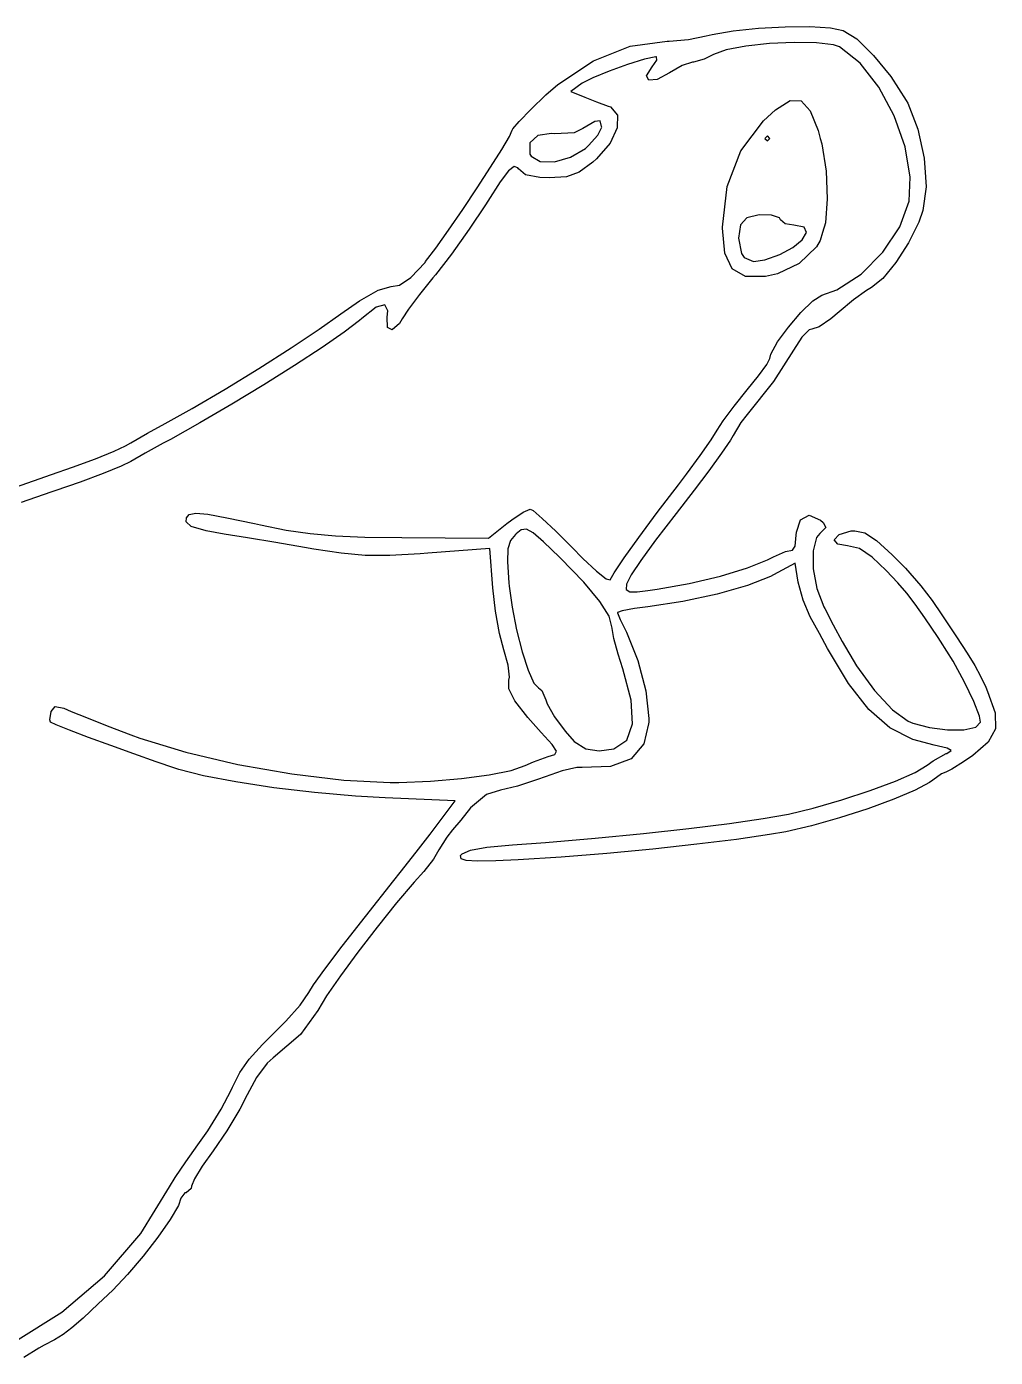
# Model space of a CAD drawing. Header units: inches. Extents: x 5.12 to 6.16, y -3.97 to -1.88.
# Drawn here: x 5.5417 to 5.8056, y -3.0685 to -2.706 of the extents above; entities that cross this region are included whole.
import ezdxf

# ---------------------------------------------------------------- set-up
doc = ezdxf.new("R2010")
doc.units = ezdxf.units.IN
doc.header["$MEASUREMENT"] = 0
doc.layers.add('B.Silkscreen', color=31, linetype='CONTINUOUS', true_color=0xe8b2a7)

msp = doc.modelspace()

# ---------------------------------------------------------------- linework, layer by layer
at = {"layer": 'B.Silkscreen', "linetype": 'CONTINUOUS'}
for p, q in [((5.7268, -2.70852), (5.72844, -2.70811)), ((5.72844, -2.70811), (5.73417, -2.70713)), ((5.73417, -2.70713), (5.74105, -2.70643)), ((5.74105, -2.70643), (5.74828, -2.70603)), ((5.74828, -2.70603), (5.75507, -2.70597)), ((5.75507, -2.70597), (5.76062, -2.70628)), ((5.76062, -2.70628), (5.76413, -2.70699)), ((5.76413, -2.70699), (5.76779, -2.70934)), ((5.69608, -2.71528), (5.70614, -2.71128)), ((5.70614, -2.71128), (5.71617, -2.7099)), ((5.71617, -2.7099), (5.71672, -2.7099)), ((5.71672, -2.7099), (5.72202, -2.70946)), ((5.72202, -2.70946), (5.7268, -2.70852)), ((5.73763, -2.71128), (5.73226, -2.71229)), ((5.74409, -2.71058), (5.73763, -2.71128)), ((5.75079, -2.71027), (5.74409, -2.71058)), ((5.75687, -2.71037), (5.75079, -2.71027)), ((5.76147, -2.71096), (5.75687, -2.71037)), ((5.7631, -2.71152), (5.76147, -2.71096)), ((5.76873, -2.71593), (5.7631, -2.71152)), ((5.76779, -2.70934), (5.77241, -2.7138)), ((5.68644, -2.7217), (5.69608, -2.71528)), ((5.70996, -2.71488), (5.70539, -2.71629)), ((5.71305, -2.71423), (5.70996, -2.71488)), ((5.71207, -2.71692), (5.7134, -2.71508)), ((5.71324, -2.71422), (5.71305, -2.71423)), ((5.7134, -2.71508), (5.71324, -2.71422)), ((5.72628, -2.71488), (5.72332, -2.71563)), ((5.72883, -2.71358), (5.72628, -2.71488)), ((5.73226, -2.71229), (5.72883, -2.71358)), ((5.77241, -2.7138), (5.77709, -2.71959)), ((5.70036, -2.7181), (5.69591, -2.71993)), ((5.70539, -2.71629), (5.70036, -2.7181)), ((5.71058, -2.71939), (5.71207, -2.71692)), ((5.71683, -2.71859), (5.71349, -2.72039)), ((5.72028, -2.71658), (5.71683, -2.71859)), ((5.72312, -2.71564), (5.72028, -2.71658)), ((5.72332, -2.71563), (5.72312, -2.71564)), ((5.77381, -2.72245), (5.76873, -2.71593)), ((5.68315, -2.72457), (5.68644, -2.7217)), ((5.69307, -2.72142), (5.68996, -2.72363)), ((5.69591, -2.71993), (5.69307, -2.72142)), ((5.71122, -2.7206), (5.71058, -2.71939)), ((5.71349, -2.72039), (5.71122, -2.7206)), ((5.77801, -2.73031), (5.77381, -2.72245)), ((5.77709, -2.71959), (5.78126, -2.72607)), ((5.67904, -2.72853), (5.68315, -2.72457)), ((5.68996, -2.72363), (5.69379, -2.72519)), ((5.69379, -2.72519), (5.69691, -2.72642)), ((5.7457, -2.72863), (5.74966, -2.72612)), ((5.74966, -2.72612), (5.75271, -2.72618)), ((5.75271, -2.72618), (5.75515, -2.72888)), ((5.78126, -2.72607), (5.78168, -2.72685)), ((5.67588, -2.73178), (5.67904, -2.72853)), ((5.69691, -2.72642), (5.70013, -2.7276)), ((5.70013, -2.7276), (5.7007, -2.72783)), ((5.7007, -2.72783), (5.70264, -2.73009)), ((5.74244, -2.73166), (5.7457, -2.72863)), ((5.75515, -2.72888), (5.7573, -2.73426)), ((5.78168, -2.72685), (5.78444, -2.73388)), ((5.67416, -2.73382), (5.67588, -2.73178)), ((5.69643, -2.73183), (5.69325, -2.73372)), ((5.69793, -2.73167), (5.69643, -2.73183)), ((5.69731, -2.73556), (5.69834, -2.73341)), ((5.69833, -2.73319), (5.69793, -2.73167)), ((5.69834, -2.73341), (5.69833, -2.73319)), ((5.70258, -2.73341), (5.70257, -2.73357)), ((5.70264, -2.73009), (5.70258, -2.73341)), ((5.73628, -2.73984), (5.74244, -2.73166)), ((5.78099, -2.73876), (5.77801, -2.73031)), ((5.67114, -2.73942), (5.67321, -2.73589)), ((5.67321, -2.73589), (5.67398, -2.73419)), ((5.67398, -2.73419), (5.67416, -2.73382)), ((5.68099, -2.7356), (5.67881, -2.73765)), ((5.68465, -2.73508), (5.68099, -2.7356)), ((5.68555, -2.73521), (5.68465, -2.73508)), ((5.69082, -2.73489), (5.68555, -2.73521)), ((5.69325, -2.73372), (5.69082, -2.73489)), ((5.69478, -2.73839), (5.69731, -2.73556)), ((5.70257, -2.73357), (5.70062, -2.73772)), ((5.74346, -2.73569), (5.74275, -2.73641)), ((5.74275, -2.73641), (5.74346, -2.73712)), ((5.74418, -2.73641), (5.74346, -2.73569)), ((5.74346, -2.73712), (5.74418, -2.73641)), ((5.7573, -2.73426), (5.75787, -2.73641)), ((5.75787, -2.73641), (5.75828, -2.73795)), ((5.78444, -2.73388), (5.78617, -2.74184)), ((5.6681, -2.74426), (5.67114, -2.73942)), ((5.67881, -2.73765), (5.67879, -2.74069)), ((5.67879, -2.74069), (5.6791, -2.74126)), ((5.68989, -2.74157), (5.69393, -2.73914)), ((5.69393, -2.73914), (5.69478, -2.73839)), ((5.70062, -2.73772), (5.6969, -2.74197)), ((5.73255, -2.74951), (5.73628, -2.73984)), ((5.75828, -2.73795), (5.75945, -2.74539)), ((5.78239, -2.74703), (5.78099, -2.73876)), ((5.66444, -2.74989), (5.6681, -2.74426)), ((5.67449, -2.74406), (5.673, -2.74524)), ((5.67546, -2.74446), (5.67449, -2.74406)), ((5.6791, -2.74126), (5.68161, -2.74272)), ((5.68161, -2.74272), (5.6855, -2.74279)), ((5.6855, -2.74279), (5.68989, -2.74157)), ((5.69589, -2.74286), (5.69222, -2.74561)), ((5.6969, -2.74197), (5.69589, -2.74286)), ((5.78617, -2.74184), (5.78652, -2.74703)), ((5.673, -2.74524), (5.67072, -2.74829)), ((5.67565, -2.74476), (5.67546, -2.74446)), ((5.67761, -2.74637), (5.67565, -2.74476)), ((5.68151, -2.74708), (5.67761, -2.74637)), ((5.68408, -2.74715), (5.68151, -2.74708)), ((5.68873, -2.74686), (5.68408, -2.74715)), ((5.69222, -2.74561), (5.68873, -2.74686)), ((5.75945, -2.74539), (5.75978, -2.75286)), ((5.78207, -2.7535), (5.78239, -2.74703)), ((5.78652, -2.74703), (5.78669, -2.7496)), ((5.6605, -2.75579), (5.66444, -2.74989)), ((5.67072, -2.74829), (5.66734, -2.75355)), ((5.73128, -2.76065), (5.73255, -2.74951)), ((5.78669, -2.7496), (5.78584, -2.75606)), ((5.66671, -2.75454), (5.66229, -2.76116)), ((5.66734, -2.75355), (5.66671, -2.75454)), ((5.75978, -2.75286), (5.75926, -2.75944)), ((5.77953, -2.76056), (5.78207, -2.7535)), ((5.65661, -2.76146), (5.6605, -2.75579)), ((5.73785, -2.75805), (5.73614, -2.75998)), ((5.74125, -2.75729), (5.73785, -2.75805)), ((5.74458, -2.7573), (5.74125, -2.75729)), ((5.74675, -2.75803), (5.74458, -2.7573)), ((5.74705, -2.75861), (5.74675, -2.75803)), ((5.74827, -2.75969), (5.74705, -2.75861)), ((5.78584, -2.75606), (5.78472, -2.75921)), ((5.65313, -2.76636), (5.65661, -2.76146)), ((5.66229, -2.76116), (5.65742, -2.76794)), ((5.73128, -2.7609), (5.73128, -2.76065)), ((5.7319, -2.76765), (5.73128, -2.7609)), ((5.73614, -2.75998), (5.7356, -2.76359)), ((5.75063, -2.76005), (5.74827, -2.75969)), ((5.75345, -2.76061), (5.75063, -2.76005)), ((5.75295, -2.76402), (5.75409, -2.76205)), ((5.75409, -2.76205), (5.75345, -2.76061)), ((5.75849, -2.76205), (5.75786, -2.7642)), ((5.75926, -2.75944), (5.75849, -2.76205)), ((5.77494, -2.76743), (5.77953, -2.76056)), ((5.78472, -2.75921), (5.78193, -2.76487)), ((5.7356, -2.76359), (5.73645, -2.76781)), ((5.74687, -2.76809), (5.7504, -2.76615)), ((5.7504, -2.76615), (5.75295, -2.76402)), ((5.75682, -2.76593), (5.75215, -2.77055)), ((5.75786, -2.7642), (5.75682, -2.76593)), ((5.78193, -2.76487), (5.77849, -2.77027)), ((5.65038, -2.76999), (5.65313, -2.76636)), ((5.65742, -2.76794), (5.65305, -2.77357)), ((5.73391, -2.77197), (5.7319, -2.76765)), ((5.73645, -2.76781), (5.73719, -2.7689)), ((5.73719, -2.7689), (5.73968, -2.76993)), ((5.73968, -2.76993), (5.74274, -2.76948)), ((5.74274, -2.76948), (5.74687, -2.76809)), ((5.76899, -2.77338), (5.77494, -2.76743)), ((5.6464, -2.77435), (5.65022, -2.77019)), ((5.65022, -2.77019), (5.65038, -2.76999)), ((5.73751, -2.77404), (5.73391, -2.77197)), ((5.74627, -2.77333), (5.74294, -2.77402)), ((5.75215, -2.77055), (5.74627, -2.77333)), ((5.76236, -2.77766), (5.76899, -2.77338)), ((5.77849, -2.77027), (5.77495, -2.77462)), ((5.6375, -2.77777), (5.64103, -2.77676)), ((5.64103, -2.77676), (5.64323, -2.77638)), ((5.64323, -2.77638), (5.6464, -2.77435)), ((5.65238, -2.77438), (5.64872, -2.77898)), ((5.65305, -2.77357), (5.65238, -2.77438)), ((5.74294, -2.77402), (5.73751, -2.77404)), ((5.77495, -2.77462), (5.77184, -2.77708)), ((5.62727, -2.78424), (5.63237, -2.78065)), ((5.63237, -2.78065), (5.6375, -2.77777)), ((5.64872, -2.77898), (5.64575, -2.78296)), ((5.75261, -2.78382), (5.75587, -2.78067)), ((5.75587, -2.78067), (5.75834, -2.77913)), ((5.75834, -2.77913), (5.76236, -2.77766)), ((5.76689, -2.78042), (5.76302, -2.78366)), ((5.77043, -2.77788), (5.76689, -2.78042)), ((5.77184, -2.77708), (5.77043, -2.77788)), ((5.62144, -2.7884), (5.62727, -2.78424)), ((5.63694, -2.78242), (5.63303, -2.78548)), ((5.63932, -2.78173), (5.63694, -2.78242)), ((5.64013, -2.78341), (5.63932, -2.78173)), ((5.63995, -2.78512), (5.64013, -2.78341)), ((5.64575, -2.78296), (5.64404, -2.78556)), ((5.74919, -2.78782), (5.75261, -2.78382)), ((5.76302, -2.78366), (5.76073, -2.78558)), ((5.63239, -2.78604), (5.62823, -2.78922)), ((5.63303, -2.78548), (5.63239, -2.78604)), ((5.64001, -2.78796), (5.63995, -2.78512)), ((5.64327, -2.78681), (5.64132, -2.78855)), ((5.64404, -2.78556), (5.64327, -2.78681)), ((5.74625, -2.79187), (5.74919, -2.78782)), ((5.75757, -2.78772), (5.7556, -2.78839)), ((5.76073, -2.78558), (5.75757, -2.78772)), ((5.61378, -2.79349), (5.62144, -2.7884)), ((5.62823, -2.78922), (5.62217, -2.7934)), ((5.64132, -2.78855), (5.64001, -2.78796)), ((5.75281, -2.79062), (5.75056, -2.7941)), ((5.75483, -2.78861), (5.75281, -2.79062)), ((5.7556, -2.78839), (5.75483, -2.78861)), ((5.60499, -2.79908), (5.61378, -2.79349)), ((5.62217, -2.7934), (5.61471, -2.79828)), ((5.74418, -2.79636), (5.74445, -2.79519)), ((5.74445, -2.79519), (5.74625, -2.79187)), ((5.75056, -2.7941), (5.74518, -2.80261)), ((5.61471, -2.79828), (5.60636, -2.80353)), ((5.74106, -2.80109), (5.74332, -2.79799)), ((5.74332, -2.79799), (5.74418, -2.79636)), ((5.59577, -2.80472), (5.60499, -2.79908)), ((5.73793, -2.80495), (5.74106, -2.80109)), ((5.5868, -2.81), (5.59577, -2.80472)), ((5.60636, -2.80353), (5.5976, -2.80885)), ((5.73439, -2.80933), (5.73793, -2.80495)), ((5.74518, -2.80261), (5.73792, -2.81162)), ((5.5976, -2.80885), (5.58893, -2.81392)), ((5.73141, -2.81339), (5.73439, -2.80933)), ((5.57942, -2.81412), (5.5868, -2.81)), ((5.73792, -2.81162), (5.73624, -2.81384)), ((5.57012, -2.81933), (5.57463, -2.81676)), ((5.57463, -2.81676), (5.57942, -2.81412)), ((5.58893, -2.81392), (5.58086, -2.81842)), ((5.72815, -2.81859), (5.72982, -2.81592)), ((5.72982, -2.81592), (5.73141, -2.81339)), ((5.73624, -2.81384), (5.73412, -2.81735)), ((5.56559, -2.82165), (5.56868, -2.82017)), ((5.56868, -2.82017), (5.57012, -2.81933)), ((5.57891, -2.81948), (5.57404, -2.8222)), ((5.58086, -2.81842), (5.57891, -2.81948)), ((5.72519, -2.82281), (5.72815, -2.81859)), ((5.73339, -2.8186), (5.73095, -2.82221)), ((5.73412, -2.81735), (5.73339, -2.8186)), ((5.5542, -2.82601), (5.56051, -2.82369)), ((5.56051, -2.82369), (5.56559, -2.82165)), ((5.57404, -2.8222), (5.57011, -2.82447)), ((5.72145, -2.82787), (5.72519, -2.82281)), ((5.73095, -2.82221), (5.7275, -2.82699)), ((5.54851, -2.82795), (5.5542, -2.82601)), ((5.56254, -2.82775), (5.55629, -2.83007)), ((5.56745, -2.82576), (5.56254, -2.82775)), ((5.57011, -2.82447), (5.56745, -2.82576)), ((5.7275, -2.82699), (5.72354, -2.83224)), ((5.53871, -2.83143), (5.54851, -2.82795)), ((5.55629, -2.83007), (5.54943, -2.83242)), ((5.71344, -2.83834), (5.71924, -2.83076)), ((5.71924, -2.83076), (5.72145, -2.82787)), ((5.54829, -2.8328), (5.54026, -2.83564)), ((5.54943, -2.83242), (5.54829, -2.8328)), ((5.72354, -2.83224), (5.71865, -2.83859)), ((5.58598, -2.83885), (5.58776, -2.83851)), ((5.58776, -2.83851), (5.59103, -2.83881)), ((5.67389, -2.8403), (5.67698, -2.83823)), ((5.67698, -2.83823), (5.67885, -2.83741)), ((5.67885, -2.83741), (5.67965, -2.83784)), ((5.67965, -2.83784), (5.68217, -2.83995)), ((5.70842, -2.84511), (5.71344, -2.83834)), ((5.71865, -2.83859), (5.71304, -2.84592)), ((5.58515, -2.84086), (5.58526, -2.83983)), ((5.58656, -2.84214), (5.58515, -2.84086)), ((5.58526, -2.83983), (5.58598, -2.83885)), ((5.59064, -2.84338), (5.58656, -2.84214)), ((5.59103, -2.83881), (5.59623, -2.83976)), ((5.59623, -2.83976), (5.60378, -2.84138)), ((5.60378, -2.84138), (5.6054, -2.84173)), ((5.6054, -2.84173), (5.61245, -2.84312)), ((5.66753, -2.84529), (5.67252, -2.84135)), ((5.67252, -2.84135), (5.67389, -2.8403)), ((5.68217, -2.83995), (5.68584, -2.84342)), ((5.75137, -2.84371), (5.75251, -2.84032)), ((5.75251, -2.84032), (5.75488, -2.8391)), ((5.75488, -2.8391), (5.75794, -2.8404)), ((5.75794, -2.8404), (5.75867, -2.84103)), ((5.75867, -2.84103), (5.7594, -2.84247)), ((5.59554, -2.84428), (5.59064, -2.84338)), ((5.60184, -2.84527), (5.59554, -2.84428)), ((5.60959, -2.84655), (5.60184, -2.84527)), ((5.61245, -2.84312), (5.61898, -2.84408)), ((5.61898, -2.84408), (5.62583, -2.84469)), ((5.62583, -2.84469), (5.63385, -2.84502)), ((5.63385, -2.84502), (5.64389, -2.84515)), ((5.64389, -2.84515), (5.66753, -2.84529)), ((5.67485, -2.84435), (5.67348, -2.846)), ((5.67502, -2.84419), (5.67485, -2.84435)), ((5.67645, -2.84309), (5.67502, -2.84419)), ((5.67783, -2.8429), (5.67645, -2.84309)), ((5.67968, -2.84389), (5.67783, -2.8429)), ((5.68251, -2.84634), (5.67968, -2.84389)), ((5.68584, -2.84342), (5.69017, -2.8478)), ((5.70443, -2.8507), (5.70842, -2.84511)), ((5.71304, -2.84592), (5.70899, -2.85142)), ((5.75104, -2.84747), (5.75134, -2.84453)), ((5.75134, -2.84453), (5.75137, -2.84371)), ((5.75687, -2.84511), (5.75591, -2.84874)), ((5.75773, -2.84408), (5.75687, -2.84511)), ((5.7594, -2.84247), (5.75773, -2.84408)), ((5.76169, -2.84576), (5.76298, -2.84434)), ((5.76262, -2.847), (5.76169, -2.84576)), ((5.76298, -2.84434), (5.76633, -2.84338)), ((5.76633, -2.84338), (5.76732, -2.84333)), ((5.76732, -2.84333), (5.77004, -2.84392)), ((5.77004, -2.84392), (5.7732, -2.84596)), ((5.61744, -2.84787), (5.60959, -2.84655)), ((5.61997, -2.84831), (5.61744, -2.84787)), ((5.62736, -2.84945), (5.61997, -2.84831)), ((5.63388, -2.85002), (5.62736, -2.84945)), ((5.65095, -2.84946), (5.64889, -2.84962)), ((5.66789, -2.84815), (5.65095, -2.84946)), ((5.66872, -2.8589), (5.66789, -2.84815)), ((5.6728, -2.84824), (5.67269, -2.85181)), ((5.67348, -2.846), (5.6728, -2.84824)), ((5.68682, -2.85053), (5.68251, -2.84634)), ((5.69017, -2.8478), (5.69319, -2.85085)), ((5.74512, -2.85043), (5.74845, -2.84901)), ((5.74845, -2.84901), (5.75027, -2.84858)), ((5.75027, -2.84858), (5.7503, -2.84859)), ((5.7503, -2.84859), (5.75104, -2.84747)), ((5.75591, -2.84874), (5.75594, -2.8537)), ((5.76532, -2.84744), (5.76262, -2.847)), ((5.76853, -2.84813), (5.76532, -2.84744)), ((5.77204, -2.85047), (5.76853, -2.84813)), ((5.7732, -2.84596), (5.77747, -2.84983)), ((5.64067, -2.85006), (5.63388, -2.85002)), ((5.64889, -2.84962), (5.64067, -2.85006)), ((5.67269, -2.85181), (5.67304, -2.85747)), ((5.68702, -2.85072), (5.68682, -2.85053)), ((5.69347, -2.85736), (5.68702, -2.85072)), ((5.69319, -2.85085), (5.6969, -2.85429)), ((5.70175, -2.85474), (5.70443, -2.8507)), ((5.70899, -2.85142), (5.70638, -2.85532)), ((5.73807, -2.85345), (5.74346, -2.85125)), ((5.74346, -2.85125), (5.74512, -2.85043)), ((5.75104, -2.85211), (5.7451, -2.85534)), ((5.75189, -2.8573), (5.75104, -2.85211)), ((5.77582, -2.85415), (5.77204, -2.85047)), ((5.77747, -2.84983), (5.78106, -2.85352)), ((5.6969, -2.85429), (5.69955, -2.85637)), ((5.69955, -2.85637), (5.70069, -2.8567)), ((5.70069, -2.8567), (5.70175, -2.85474)), ((5.70638, -2.85532), (5.70509, -2.85787)), ((5.72221, -2.85768), (5.73069, -2.85567)), ((5.73069, -2.85567), (5.73807, -2.85345)), ((5.74433, -2.85574), (5.73801, -2.85826)), ((5.7451, -2.85534), (5.74433, -2.85574)), ((5.75594, -2.8537), (5.75693, -2.85908)), ((5.77898, -2.85754), (5.77582, -2.85415)), ((5.78106, -2.85352), (5.78527, -2.8583)), ((5.66944, -2.8652), (5.66872, -2.8589)), ((5.67304, -2.85747), (5.67312, -2.85837)), ((5.67312, -2.85837), (5.67392, -2.86417)), ((5.69785, -2.86256), (5.69347, -2.85736)), ((5.70509, -2.85787), (5.70502, -2.85933)), ((5.70502, -2.85933), (5.70603, -2.85994)), ((5.70603, -2.85994), (5.70803, -2.85996)), ((5.70803, -2.85996), (5.71088, -2.85962)), ((5.71088, -2.85962), (5.71348, -2.85926)), ((5.71348, -2.85926), (5.72221, -2.85768)), ((5.73801, -2.85826), (5.72979, -2.86062)), ((5.7532, -2.86222), (5.75189, -2.8573)), ((5.75693, -2.85908), (5.75883, -2.86401)), ((5.78142, -2.86034), (5.77898, -2.85754)), ((5.7837, -2.86327), (5.78142, -2.86034)), ((5.78527, -2.8583), (5.78838, -2.86233)), ((5.70037, -2.86661), (5.69785, -2.86256)), ((5.71087, -2.86404), (5.70728, -2.8645)), ((5.72046, -2.86262), (5.71087, -2.86404)), ((5.72979, -2.86062), (5.72046, -2.86262)), ((5.75513, -2.86678), (5.7532, -2.86222)), ((5.75883, -2.86401), (5.75911, -2.86454)), ((5.78636, -2.86704), (5.7837, -2.86327)), ((5.78838, -2.86233), (5.791, -2.86619)), ((5.67053, -2.8713), (5.66944, -2.8652)), ((5.67392, -2.86417), (5.67518, -2.87035)), ((5.70123, -2.86981), (5.70037, -2.86661)), ((5.70393, -2.8651), (5.70263, -2.86558)), ((5.70263, -2.86558), (5.70264, -2.86566)), ((5.70264, -2.86566), (5.70337, -2.86747)), ((5.70337, -2.86747), (5.70489, -2.87058)), ((5.70728, -2.8645), (5.70393, -2.8651)), ((5.75764, -2.87133), (5.75513, -2.86678)), ((5.75911, -2.86454), (5.76143, -2.8689)), ((5.78998, -2.87237), (5.78636, -2.86704)), ((5.791, -2.86619), (5.79502, -2.87218)), ((5.67171, -2.87576), (5.67053, -2.8713)), ((5.67518, -2.87035), (5.67671, -2.87629)), ((5.70124, -2.86995), (5.70123, -2.86981)), ((5.70169, -2.87263), (5.70124, -2.86995)), ((5.70489, -2.87058), (5.70508, -2.87095)), ((5.70508, -2.87095), (5.70822, -2.87866)), ((5.76143, -2.8689), (5.76388, -2.87349)), ((5.70285, -2.87696), (5.70169, -2.87263)), ((5.75986, -2.87538), (5.75764, -2.87133)), ((5.76388, -2.87349), (5.76777, -2.88008)), ((5.79066, -2.87339), (5.78998, -2.87237)), ((5.79406, -2.87886), (5.79066, -2.87339)), ((5.79502, -2.87218), (5.79789, -2.87662)), ((5.67286, -2.87994), (5.67171, -2.87576)), ((5.67671, -2.87629), (5.67833, -2.88132)), ((5.7041, -2.88097), (5.70285, -2.87696)), ((5.76558, -2.88491), (5.75986, -2.87538)), ((5.79789, -2.87662), (5.79996, -2.88004)), ((5.67319, -2.88322), (5.67286, -2.87994)), ((5.67833, -2.88132), (5.67986, -2.88481)), ((5.70637, -2.8895), (5.7041, -2.88097)), ((5.70822, -2.87866), (5.71039, -2.88697)), ((5.76777, -2.88008), (5.77268, -2.88687)), ((5.79719, -2.88458), (5.79406, -2.87886)), ((5.79996, -2.88004), (5.80153, -2.88297)), ((5.67304, -2.88637), (5.67305, -2.88401)), ((5.67305, -2.88401), (5.67319, -2.88322)), ((5.67986, -2.88481), (5.68112, -2.88612)), ((5.77111, -2.89198), (5.76558, -2.88491)), ((5.79969, -2.88983), (5.79719, -2.88458)), ((5.80153, -2.88297), (5.80294, -2.88594)), ((5.67469, -2.88966), (5.67304, -2.88637)), ((5.68112, -2.88612), (5.68202, -2.88684)), ((5.68202, -2.88684), (5.68309, -2.88934)), ((5.68309, -2.88934), (5.68351, -2.89049)), ((5.71039, -2.88697), (5.71121, -2.89442)), ((5.77268, -2.88687), (5.77752, -2.89209)), ((5.80294, -2.88594), (5.80344, -2.88707)), ((5.80344, -2.88707), (5.80547, -2.8929)), ((5.548, -2.89487), (5.54842, -2.89257)), ((5.54842, -2.89257), (5.5495, -2.89116)), ((5.5495, -2.89116), (5.55182, -2.89163)), ((5.55182, -2.89163), (5.55382, -2.89253)), ((5.55382, -2.89253), (5.55801, -2.89423)), ((5.67821, -2.89421), (5.67469, -2.88966)), ((5.68351, -2.89049), (5.68552, -2.89405)), ((5.70673, -2.89593), (5.70637, -2.8895)), ((5.77682, -2.89696), (5.77111, -2.89198)), ((5.77752, -2.89209), (5.78182, -2.89518)), ((5.80121, -2.89387), (5.79969, -2.88983)), ((5.80547, -2.8929), (5.80557, -2.89728)), ((5.54821, -2.8955), (5.548, -2.89487)), ((5.54976, -2.89623), (5.54821, -2.8955)), ((5.55341, -2.89767), (5.54976, -2.89623)), ((5.55801, -2.89423), (5.56365, -2.89645)), ((5.56365, -2.89645), (5.57011, -2.89892)), ((5.68184, -2.89826), (5.67821, -2.89421)), ((5.68552, -2.89405), (5.68836, -2.89794)), ((5.70518, -2.90032), (5.70673, -2.89593)), ((5.71108, -2.89593), (5.70984, -2.9014)), ((5.71119, -2.89544), (5.71108, -2.89593)), ((5.71121, -2.89442), (5.71119, -2.89544)), ((5.78182, -2.89518), (5.78304, -2.8957)), ((5.78304, -2.8957), (5.78759, -2.89695)), ((5.80023, -2.8968), (5.80149, -2.89543)), ((5.80149, -2.89543), (5.80121, -2.89387)), ((5.55856, -2.89962), (5.55341, -2.89767)), ((5.56461, -2.90185), (5.55856, -2.89962)), ((5.57011, -2.89892), (5.57254, -2.89981)), ((5.57254, -2.89981), (5.58511, -2.90364)), ((5.68482, -2.90154), (5.68184, -2.89826)), ((5.68836, -2.89794), (5.69088, -2.90069)), ((5.70168, -2.90275), (5.70518, -2.90032)), ((5.78311, -2.90017), (5.77682, -2.89696)), ((5.78891, -2.90174), (5.78311, -2.90017)), ((5.78759, -2.89695), (5.79249, -2.89756)), ((5.79249, -2.89756), (5.79697, -2.89751)), ((5.79697, -2.89751), (5.80023, -2.8968)), ((5.80557, -2.89728), (5.80361, -2.90091)), ((5.57095, -2.90413), (5.56461, -2.90185)), ((5.58511, -2.90364), (5.59925, -2.90695)), ((5.68603, -2.90333), (5.68482, -2.90154)), ((5.68562, -2.90423), (5.68603, -2.90333)), ((5.69088, -2.90069), (5.69401, -2.90276)), ((5.69401, -2.90276), (5.69762, -2.90331)), ((5.69762, -2.90331), (5.70168, -2.90275)), ((5.70984, -2.9014), (5.70634, -2.90544)), ((5.79247, -2.90253), (5.78891, -2.90174)), ((5.7923, -2.90398), (5.79349, -2.90321)), ((5.79349, -2.90321), (5.79247, -2.90253)), ((5.80361, -2.90091), (5.79946, -2.9045)), ((5.57699, -2.90625), (5.57095, -2.90413)), ((5.58213, -2.90799), (5.57699, -2.90625)), ((5.59925, -2.90695), (5.61393, -2.90956)), ((5.67369, -2.90863), (5.67752, -2.9073)), ((5.67752, -2.9073), (5.67975, -2.90625)), ((5.67975, -2.90625), (5.68373, -2.90485)), ((5.68373, -2.90485), (5.68379, -2.90484)), ((5.68379, -2.90484), (5.68562, -2.90423)), ((5.70073, -2.90757), (5.69299, -2.90778)), ((5.70634, -2.90544), (5.70073, -2.90757)), ((5.78371, -2.90916), (5.78695, -2.9072)), ((5.78695, -2.9072), (5.78859, -2.90599)), ((5.78859, -2.90599), (5.79217, -2.90403)), ((5.79217, -2.90403), (5.7923, -2.90398)), ((5.7969, -2.90628), (5.79374, -2.90827)), ((5.79946, -2.9045), (5.7969, -2.90628)), ((5.58321, -2.90834), (5.58213, -2.90799)), ((5.58988, -2.91007), (5.58321, -2.90834)), ((5.59873, -2.91176), (5.58988, -2.91007)), ((5.61393, -2.90956), (5.62811, -2.91127)), ((5.6517, -2.91154), (5.66012, -2.91083)), ((5.66012, -2.91083), (5.66767, -2.90983)), ((5.66767, -2.90983), (5.67369, -2.90863)), ((5.68086, -2.91112), (5.67544, -2.91289)), ((5.68296, -2.91031), (5.68086, -2.91112)), ((5.68756, -2.90873), (5.68296, -2.91031)), ((5.69157, -2.90785), (5.68756, -2.90873)), ((5.69299, -2.90778), (5.69157, -2.90785)), ((5.77833, -2.91154), (5.78371, -2.90916)), ((5.79085, -2.90952), (5.78849, -2.91129)), ((5.79205, -2.90904), (5.79085, -2.90952)), ((5.79374, -2.90827), (5.79205, -2.90904)), ((5.60905, -2.91332), (5.59873, -2.91176)), ((5.62015, -2.91464), (5.60905, -2.91332)), ((5.63133, -2.91563), (5.62015, -2.91464)), ((5.62811, -2.91127), (5.64075, -2.91189)), ((5.64075, -2.91189), (5.64309, -2.91188)), ((5.64309, -2.91188), (5.6517, -2.91154)), ((5.67082, -2.914), (5.66701, -2.91519)), ((5.67544, -2.91289), (5.67082, -2.914)), ((5.76378, -2.91663), (5.77147, -2.9141)), ((5.77147, -2.9141), (5.77833, -2.91154)), ((5.78373, -2.91402), (5.7779, -2.91648)), ((5.78766, -2.91192), (5.78373, -2.91402)), ((5.78849, -2.91129), (5.78766, -2.91192)), ((5.63934, -2.9161), (5.63133, -2.91563)), ((5.65843, -2.91692), (5.63934, -2.9161)), ((5.65439, -2.92233), (5.65843, -2.91692)), ((5.66701, -2.91519), (5.66261, -2.91877)), ((5.75591, -2.91889), (5.76378, -2.91663)), ((5.7779, -2.91648), (5.77081, -2.91906)), ((5.66261, -2.91877), (5.66, -2.92213)), ((5.73314, -2.92307), (5.74234, -2.92174)), ((5.74234, -2.92174), (5.74919, -2.9205)), ((5.74919, -2.9205), (5.75591, -2.91889)), ((5.76311, -2.92155), (5.75545, -2.92371)), ((5.77081, -2.91906), (5.76311, -2.92155)), ((5.65164, -2.92593), (5.65439, -2.92233)), ((5.65773, -2.9248), (5.65615, -2.92682)), ((5.66, -2.92213), (5.65773, -2.9248)), ((5.70973, -2.9258), (5.7221, -2.92445)), ((5.7221, -2.92445), (5.73314, -2.92307)), ((5.74848, -2.92532), (5.74406, -2.9261)), ((5.75545, -2.92371), (5.74848, -2.92532)), ((5.64778, -2.9309), (5.65164, -2.92593)), ((5.65615, -2.92682), (5.65401, -2.93028)), ((5.66706, -2.92952), (5.67409, -2.92888)), ((5.67409, -2.92888), (5.68308, -2.92822)), ((5.68308, -2.92822), (5.69656, -2.92707)), ((5.69656, -2.92707), (5.70973, -2.9258)), ((5.72427, -2.92874), (5.71228, -2.93003)), ((5.73508, -2.92741), (5.72427, -2.92874)), ((5.74406, -2.9261), (5.73508, -2.92741)), ((5.64348, -2.93638), (5.64778, -2.9309)), ((5.65249, -2.93279), (5.64987, -2.93616)), ((5.65401, -2.93028), (5.65249, -2.93279)), ((5.65993, -2.93183), (5.66031, -2.93129)), ((5.66006, -2.93269), (5.65993, -2.93183)), ((5.66141, -2.93319), (5.66006, -2.93269)), ((5.66031, -2.93129), (5.66257, -2.9303)), ((5.66257, -2.9303), (5.66706, -2.92952)), ((5.68729, -2.9322), (5.67558, -2.93296)), ((5.69974, -2.93121), (5.68729, -2.9322)), ((5.71228, -2.93003), (5.69974, -2.93121)), ((5.64175, -2.93857), (5.64348, -2.93638)), ((5.64987, -2.93616), (5.64727, -2.93902)), ((5.66441, -2.93337), (5.66141, -2.93319)), ((5.6695, -2.93325), (5.66441, -2.93337)), ((5.67558, -2.93296), (5.6695, -2.93325)), ((5.63399, -2.9484), (5.64175, -2.93857)), ((5.64727, -2.93902), (5.64245, -2.94471)), ((5.64245, -2.94471), (5.63719, -2.95127)), ((5.62769, -2.95651), (5.63399, -2.9484)), ((5.63719, -2.95127), (5.63196, -2.95808)), ((5.62295, -2.96277), (5.62769, -2.95651)), ((5.63196, -2.95808), (5.62721, -2.96454)), ((5.61987, -2.96705), (5.62295, -2.96277)), ((5.62721, -2.96454), (5.62341, -2.97005)), ((5.61624, -2.97258), (5.61858, -2.96911)), ((5.61858, -2.96911), (5.61987, -2.96705)), ((5.61232, -2.97695), (5.61624, -2.97258)), ((5.62341, -2.97005), (5.62102, -2.97399)), ((5.62102, -2.97399), (5.61633, -2.98055)), ((5.60595, -2.98327), (5.61116, -2.9781)), ((5.61116, -2.9781), (5.61232, -2.97695)), ((5.60235, -2.98731), (5.60595, -2.98327)), ((5.61633, -2.98055), (5.60889, -2.98689)), ((5.59982, -2.99094), (5.60235, -2.98731)), ((5.60889, -2.98689), (5.60725, -2.98838)), ((5.59778, -2.99486), (5.59982, -2.99094)), ((5.60725, -2.98838), (5.60432, -2.99227)), ((5.60432, -2.99227), (5.60178, -2.99695)), ((5.59469, -3.00093), (5.59739, -2.99572)), ((5.59739, -2.99572), (5.59778, -2.99486)), ((5.60178, -2.99695), (5.59982, -3.00086)), ((5.59108, -3.0068), (5.59469, -3.00093)), ((5.59982, -3.00086), (5.59629, -3.00679)), ((5.58837, -3.01064), (5.59108, -3.0068)), ((5.59629, -3.00679), (5.59254, -3.01223)), ((5.58504, -3.01523), (5.58837, -3.01064)), ((5.59254, -3.01223), (5.58956, -3.01642)), ((5.5822, -3.01947), (5.58504, -3.01523)), ((5.58067, -3.02207), (5.5822, -3.01947)), ((5.58741, -3.01988), (5.58659, -3.02187)), ((5.58956, -3.01642), (5.58741, -3.01988)), ((5.57283, -3.03477), (5.58067, -3.02207)), ((5.58649, -3.02252), (5.58515, -3.02366)), ((5.58659, -3.02187), (5.58649, -3.02252)), ((5.58304, -3.02717), (5.58082, -3.03095)), ((5.58372, -3.02517), (5.58304, -3.02717)), ((5.58477, -3.02371), (5.58372, -3.02517)), ((5.58515, -3.02366), (5.58477, -3.02371)), ((5.58082, -3.03095), (5.57748, -3.03573)), ((5.56289, -3.04629), (5.57283, -3.03477)), ((5.57748, -3.03573), (5.57346, -3.04092)), ((5.57346, -3.04092), (5.56921, -3.04593)), ((5.55134, -3.05621), (5.56289, -3.04629)), ((5.56921, -3.04593), (5.56516, -3.05016)), ((5.56516, -3.05016), (5.56124, -3.05391)), ((5.53868, -3.06412), (5.55134, -3.05621)), ((5.56124, -3.05391), (5.55708, -3.05781)), ((5.55708, -3.05781), (5.55406, -3.06045)), ((5.55165, -3.06228), (5.5493, -3.06372)), ((5.55406, -3.06045), (5.55165, -3.06228)), ((5.54506, -3.06596), (5.54093, -3.06851)), ((5.54647, -3.0652), (5.54506, -3.06596)), ((5.5493, -3.06372), (5.54647, -3.0652))]:
    msp.add_line(p, q, dxfattribs=at)

doc.saveas('drawing.dxf')
